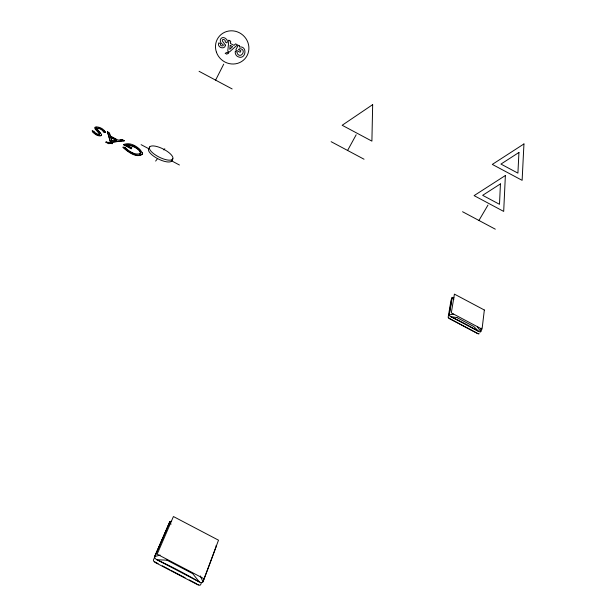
<?xml version="1.0" encoding="UTF-8"?>
<svg xmlns="http://www.w3.org/2000/svg" width="616" height="616" viewBox="0 0 616 616"><rect width="100%" height="100%" fill="white"/><g stroke="black" fill="none" stroke-linecap="round" stroke-linejoin="round"><path stroke-width="0.92" d="M481.111 328.906L480.773 331.685A2.195 0.762 31.1 0 1 478.755 331.485A276.707 242.897 16.5 0 0 450.912 316.709A2.187 0.762 30.7 0 1 449.126 314.884A497.405 55.086 -63.6 0 0 452.021 297.659A2.133 0.731 30.6 0 1 454.023 297.89M99.469 134.619L99.014 133.287L95.003 128.875L95.103 127.212C98.976 126.026 103.704 128.967 105.636 132.317L103.711 132.186C102.549 129.837 99.438 127.828 96.828 128.575M450.234 307.438L450.542 305.628M450.843 303.819L451.151 302.009M96.72 128.936L97.005 128.205C99.615 127.466 102.726 129.468 103.896 131.824L105.636 132.317M101.478 134.981L100.855 135.851L99.245 135.882A4.882 1.717 26 0 1 95.834 134.642L92.823 132.325L92.231 130.877L93.986 131.285L95.18 132.748L97.597 134.157L99.23 134.442L99.73 133.757L94.933 127.751M201.355 582.844L200.693 584.615A2.81 1.502 30.5 0 1 197.674 584.738L155.355 562.585A2.803 1.509 29.4 0 1 153.469 559.898L168.499 525.279A2.703 1.401 29.3 0 1 169.1 524.801M107.461 131.739L110.495 142.211L124.263 140.664L122.322 139.632L118.01 140.086L110.472 136.082L109.348 132.74L107.461 131.739L110.495 142.211M105.921 142.234L110.695 142.519L112.351 143.397L108.508 143.613L105.921 142.234L108.678 142.627M116.154 139.562L110.287 136.444L110.472 136.082M111.773 141.087L110.749 137.037L116.74 140.217L114.969 140.756M108.508 143.613L112.351 143.397M110.695 142.519L110.51 142.889L112.174 143.767M110.934 142.442L124.263 140.664M122.322 139.632L120.42 140.179M129.191 146.931L126.003 145.237L126.18 144.868L131.762 147.832L131.123 148.764L123.57 144.76C129.768 141.149 140.348 147.478 142.627 153.808C137.129 159.159 127.35 151.405 122.915 147.378L124.809 147.301C128.698 151.074 134.942 155.625 140.494 153.469M124.809 147.301L125.826 148.91L128.829 151.228M131.123 148.764L131.762 147.832M149.711 146.931L148.803 148.749L141.118 144.668M172.657 159.121L171.741 160.922L179.418 165.003M215.615 80.126L223.724 64.141M347.593 150.466L356.179 134.773M478.932 220.459L487.988 205.066M155.648 161.084L157.511 158.566M163.894 149.95L164.795 148.733M142.334 154.431C135.612 157.265 127.859 151.413 123.092 147.008M123.57 144.76L124.263 144.198M139.555 154.339L140.733 152.676L139.586 150.435A9.163 3.234 26.4 0 0 134.427 146.639L129.468 144.729L126.18 144.868M126.003 145.237L129.283 145.091L134.25 147.008A9.163 3.234 26.4 0 1 139.401 150.797L140.556 153.045M160.129 555.078L154.662 556.564A3.311 1.771 29.4 0 0 156.888 559.736A408.339 325.025 23.8 0 1 199.392 581.989A3.311 1.771 30.4 0 0 202.949 581.843A823.53 43.844 -63.7 0 0 216.208 546.361A3.188 1.64 30.2 0 0 216.124 545.383M453.607 314.183L449.126 314.884L452.021 297.659L453.853 299.522M116.74 140.217L111.958 140.718L110.749 137.037M95.803 127.196L96.489 127.181M98.267 127.489L99.23 127.789M130.469 152.183L132.555 153.168M132.81 145.522L134.742 146.477M158.096 563.625L155.571 562.3A2.21 1.186 29.4 0 1 154.624 561.615M162.316 565.827L169.901 569.8M171.587 570.686L185.077 577.746M189.297 579.949L196.881 583.922M204.089 578.755L157.142 554.169L173.427 516.539L218.511 540.186L202.949 581.843L200.369 575.937M122.792 140.34L124.086 141.025M110.572 137.406L116.563 140.587M123.754 144.39L131.308 148.402M477.392 333.295L449.765 318.634A1.463 0.516 30.7 0 1 448.556 317.402M110.68 141.842L111.111 142.073M106.106 141.865L108.686 143.235M199.068 71.31L232.147 88.943M331.131 141.688L364.048 159.228M462.554 211.727L495.31 229.183M95.634 133.61L96.404 134.065M136.975 147.763L138.223 148.618M138.854 149.049L139.863 149.911M99.569 132.425L100.477 133.364M99.107 131.955L96.92 129.445M103.881 130.5L104.797 131.524M92.231 130.877L96.019 134.273A4.882 1.717 26 0 0 99.43 135.512L101.039 135.481L101.655 134.611L96.897 128.567M477.508 326.873L480.773 331.685A497.174 63.702 -63.8 0 0 481.327 328.151M171.071 524.193L169.693 521.968A3.188 1.648 29.3 0 1 171.672 521.398M142.127 152.599L142.442 154.177M109.448 133.941L110.287 136.444M149.511 148.156A13.028 4.551 26.8 0 0 148.98 148.518L148.625 148.98A13.028 4.551 26.8 0 0 157.511 158.566A13.028 4.551 26.8 0 0 171.571 161.161L171.91 160.691A13.028 4.551 26.8 0 0 172.056 160.129M198.799 584.738A2.21 1.186 30.5 0 1 197.728 584.368M479.132 333.649A1.863 0.647 31.1 0 1 477.423 333.487L449.688 318.765A1.856 0.654 30.7 0 1 448.171 317.217L451.081 299.977A1.81 0.624 30.6 0 1 451.351 299.769M478.54 333.618A1.463 0.508 31.1 0 1 478.07 333.572M372.665 104.643L371.902 141.126L342.165 125.271L372.665 104.643M225.34 45.053C225.548 48.564 220.52 48.649 219.057 46.131A3.149 3.011 42.1 0 1 218.549 43.69L218.842 42.85L220.536 43.751L220.428 44.899L221.29 45.8L222.923 45.861A0.862 0.824 42 0 0 223.154 44.745C216.994 41.364 221.875 34.072 226.726 39.516A3.126 2.988 42.3 0 1 227.281 42.034L226.973 42.912L225.194 41.965C225.957 40.463 223.862 38.931 222.538 39.655L222.268 40.849L225.34 45.053M500.438 183.899L499.499 204.304L482.659 195.318L500.438 183.899M505.374 175.514L503.688 211.411L474.097 195.626L505.374 175.514M518.934 152.46L517.917 173.135L500.954 164.079L518.934 152.46M523.947 143.944L522.122 180.334L492.307 164.41L523.947 143.944M239.447 45.915L239.378 46.978C248.055 45.623 245.823 60.691 237.845 56.633A4.697 4.489 40.1 0 1 235.635 54.223A5.059 4.843 40.1 0 1 235.35 51.205L237.199 52.191L237.168 52.668A2.587 2.479 40.1 0 0 237.707 54.169C241.226 58.42 246.223 50.296 241.002 48.849A2.58 2.472 40.2 0 0 239.385 48.934L238.469 49.503L240.91 50.805L240.14 52.314L235.782 49.981L238.192 45.245L239.447 45.915M228.867 40.271L227.766 51.167L229.391 52.029L237.445 44.852L235.597 43.859L233.988 45.376L230.438 43.482L230.715 41.257L228.867 40.271M484.345 310.017L482.058 329.175L451.312 312.851L454.416 294.117L484.345 310.017M230.23 45.376L229.737 49.303L232.594 46.631L230.23 45.376M169.693 521.968L154.662 556.564A824.193 26.234 -63 0 0 169.693 521.968M172.819 158.882L172.488 159.351A13.036 4.535 26.8 0 1 158.428 156.741A13.036 4.535 26.8 0 1 149.534 147.162L149.888 146.708A13.036 4.535 26.8 0 1 163.902 149.357A13.036 4.535 26.8 0 1 172.819 158.882M228.659 52.914L226.796 54.193L225.171 53.322L227.404 52.244L228.659 52.914M166.99 560.175L156.888 559.736L199.392 581.989L192.7 573.642L166.99 560.175M456.91 317.548L450.912 316.709L478.755 331.485L473.773 326.495L456.91 317.548M216.416 52.16A17.04 16.278 41.2 0 0 244.852 58.82A17.04 16.278 41.2 0 0 235.327 31.254A17.04 16.278 41.2 0 0 216.416 52.16"/></g></svg>
